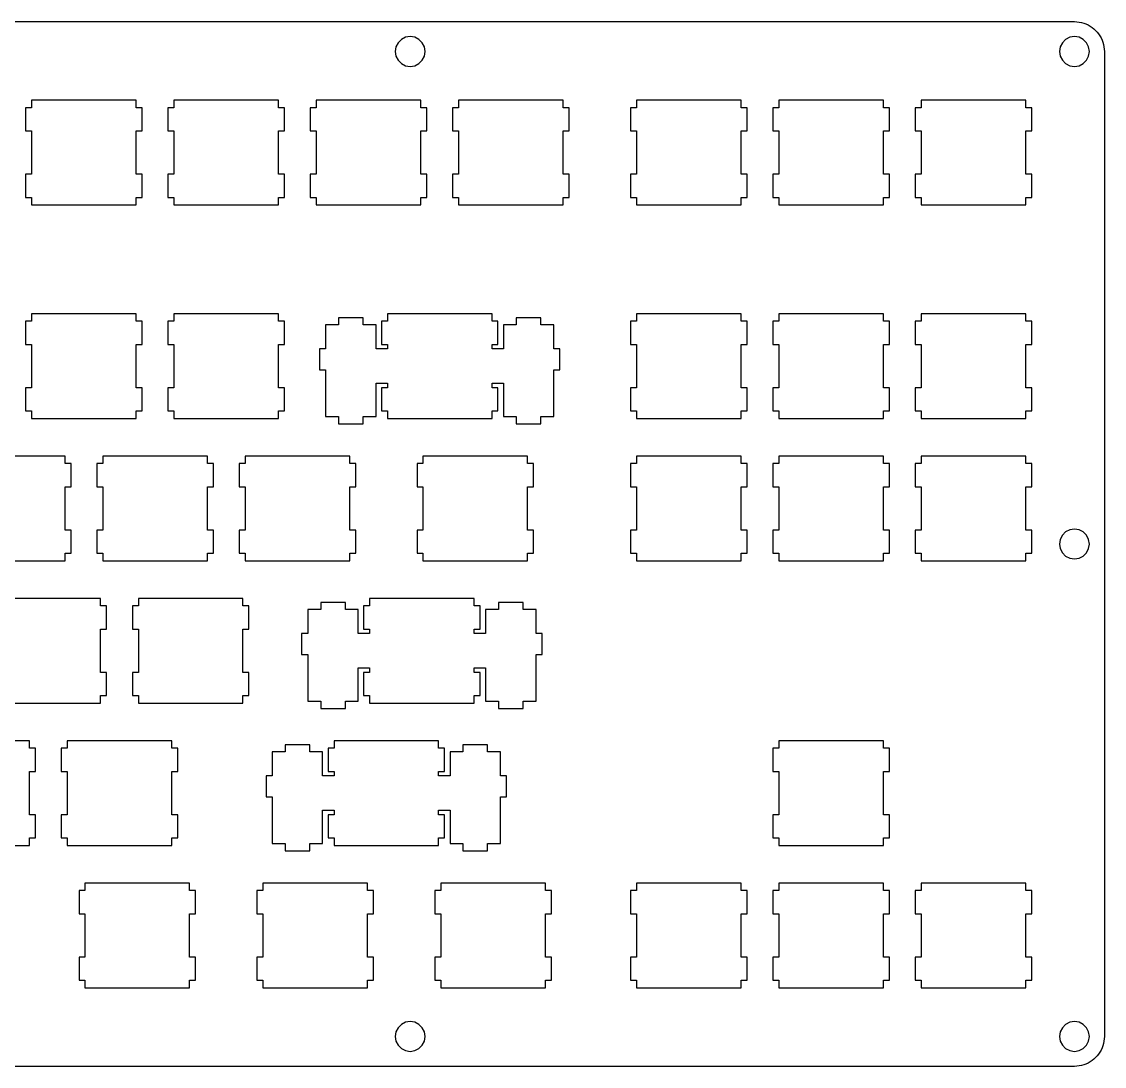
# Model space of a CAD drawing. Extents: x 0 to 364, y 0 to 140.
# Drawn here: x 218.8 to 363.8, y 0.1 to 140 of the extents above; entities that cross this region are included whole.
import ezdxf

# ---------------------------------------------------------------- set-up
doc = ezdxf.new("R2010")
doc.units = 0
doc.layers.get('0').update_dxf_attribs({"linetype": 'CONTINUOUS'})

msp = doc.modelspace()

# ---------------------------------------------------------------- linework, layer by layer
at = {"color": 0}
for p, q in [((4.09554, 139.958), (359.759, 139.958)), ((359.759, 139.958), (360.073, 139.945)), ((360.073, 139.945), (360.384, 139.908)), ((360.384, 139.908), (360.691, 139.847)), ((360.691, 139.847), (360.994, 139.762)), ((360.994, 139.762), (361.29, 139.653)), ((361.29, 139.653), (361.576, 139.522)), ((361.576, 139.522), (361.848, 139.368)), ((361.848, 139.368), (362.109, 139.194)), ((362.109, 139.194), (362.356, 139)), ((270.225, 137.86), (269.667, 137.576)), ((270.842, 137.957), (270.225, 137.86)), ((271.461, 137.86), (270.842, 137.957)), ((272.018, 137.576), (271.461, 137.86)), ((359.142, 137.86), (358.581, 137.576)), ((359.759, 137.957), (359.142, 137.86)), ((360.377, 137.86), (359.759, 137.957)), ((360.934, 137.576), (360.377, 137.86)), ((362.356, 139), (362.585, 138.786)), ((362.585, 138.786), (362.8, 138.555)), ((362.8, 138.555), (362.994, 138.31)), ((362.994, 138.31), (363.171, 138.048)), ((363.171, 138.048), (363.322, 137.773)), ((363.322, 137.773), (363.456, 137.488)), ((268.941, 136.576), (268.843, 135.957)), ((269.224, 137.133), (268.941, 136.576)), ((269.667, 137.576), (269.224, 137.133)), ((272.46, 137.133), (272.018, 137.576)), ((272.744, 136.576), (272.46, 137.133)), ((272.842, 135.957), (272.744, 136.576)), ((357.854, 136.576), (357.759, 135.957)), ((358.14, 137.133), (357.854, 136.576)), ((358.581, 137.576), (358.14, 137.133)), ((361.379, 137.133), (360.934, 137.576)), ((361.661, 136.576), (361.379, 137.133)), ((361.759, 135.957), (361.661, 136.576)), ((363.456, 137.488), (363.562, 137.195)), ((363.562, 137.195), (363.647, 136.892)), ((363.647, 136.892), (363.71, 136.583)), ((363.71, 136.583), (363.746, 136.271)), ((363.746, 136.271), (363.76, 135.957)), ((268.843, 135.957), (268.941, 135.34)), ((268.941, 135.34), (269.224, 134.782)), ((269.224, 134.782), (269.667, 134.34)), ((272.018, 134.34), (272.46, 134.782)), ((272.46, 134.782), (272.744, 135.34)), ((272.744, 135.34), (272.842, 135.957)), ((357.759, 135.957), (357.854, 135.34)), ((357.854, 135.34), (358.14, 134.782)), ((358.14, 134.782), (358.581, 134.34)), ((360.934, 134.34), (361.379, 134.782)), ((361.379, 134.782), (361.661, 135.34)), ((361.661, 135.34), (361.759, 135.957)), ((363.76, 135.957), (363.76, 4.13135)), ((269.667, 134.34), (270.225, 134.056)), ((270.225, 134.056), (270.842, 133.958)), ((270.842, 133.958), (271.461, 134.056)), ((271.461, 134.056), (272.018, 134.34)), ((358.581, 134.34), (359.142, 134.056)), ((359.142, 134.056), (359.759, 133.958)), ((359.759, 133.958), (360.377, 134.056)), ((360.377, 134.056), (360.934, 134.34)), ((220.17, 129.433), (220.17, 128.432)), ((234.17, 129.433), (220.17, 129.433)), ((234.17, 128.432), (234.17, 129.433)), ((239.22, 129.433), (239.22, 128.432)), ((253.22, 129.433), (239.22, 129.433)), ((253.22, 128.432), (253.22, 129.433)), ((258.27, 129.433), (258.27, 128.432)), ((272.27, 129.433), (258.27, 129.433)), ((272.27, 128.432), (272.27, 129.433)), ((277.32, 129.433), (277.32, 128.432)), ((291.32, 129.433), (277.32, 129.433)), ((291.32, 128.432), (291.32, 129.433)), ((301.133, 129.433), (301.133, 128.432)), ((315.133, 129.433), (301.133, 129.433)), ((315.133, 128.432), (315.133, 129.433)), ((320.183, 129.433), (320.183, 128.432)), ((334.183, 129.433), (320.183, 129.433)), ((334.183, 128.432), (334.183, 129.433)), ((339.233, 129.433), (339.233, 128.432)), ((353.233, 129.433), (339.233, 129.433)), ((353.233, 128.432), (353.233, 129.433)), ((220.17, 128.432), (219.37, 128.432)), ((219.37, 128.432), (219.37, 125.332)), ((234.971, 128.432), (234.17, 128.432)), ((234.971, 125.332), (234.971, 128.432)), ((239.22, 128.432), (238.42, 128.432)), ((238.42, 128.432), (238.42, 125.332)), ((254.021, 128.432), (253.22, 128.432)), ((254.021, 125.332), (254.021, 128.432)), ((258.27, 128.432), (257.47, 128.432)), ((257.47, 128.432), (257.47, 125.332)), ((273.071, 128.432), (272.27, 128.432)), ((273.071, 125.332), (273.071, 128.432)), ((277.32, 128.432), (276.52, 128.432)), ((276.52, 128.432), (276.52, 125.332)), ((292.121, 128.432), (291.32, 128.432)), ((292.121, 125.332), (292.121, 128.432)), ((301.133, 128.432), (300.332, 128.432)), ((300.332, 128.432), (300.332, 125.332)), ((315.933, 128.432), (315.133, 128.432)), ((315.933, 125.332), (315.933, 128.432)), ((320.183, 128.432), (319.382, 128.432)), ((319.382, 128.432), (319.382, 125.332)), ((334.983, 128.432), (334.183, 128.432)), ((334.983, 125.332), (334.983, 128.432)), ((339.233, 128.432), (338.432, 128.432)), ((338.432, 128.432), (338.432, 125.332)), ((354.034, 128.432), (353.233, 128.432)), ((354.034, 125.332), (354.034, 128.432)), ((219.37, 125.332), (220.17, 125.332)), ((220.17, 125.332), (220.17, 119.534)), ((234.17, 119.534), (234.17, 125.332)), ((234.17, 125.332), (234.971, 125.332)), ((238.42, 125.332), (239.22, 125.332)), ((239.22, 125.332), (239.22, 119.534)), ((253.22, 119.534), (253.22, 125.332)), ((253.22, 125.332), (254.021, 125.332)), ((257.47, 125.332), (258.27, 125.332)), ((258.27, 125.332), (258.27, 119.534)), ((272.27, 119.534), (272.27, 125.332)), ((272.27, 125.332), (273.071, 125.332)), ((276.52, 125.332), (277.32, 125.332)), ((277.32, 125.332), (277.32, 119.534)), ((291.32, 119.534), (291.32, 125.332)), ((291.32, 125.332), (292.121, 125.332)), ((300.332, 125.332), (301.133, 125.332)), ((301.133, 125.332), (301.133, 119.534)), ((315.133, 119.534), (315.133, 125.332)), ((315.133, 125.332), (315.933, 125.332)), ((319.382, 125.332), (320.183, 125.332)), ((320.183, 125.332), (320.183, 119.534)), ((334.183, 119.534), (334.183, 125.332)), ((334.183, 125.332), (334.983, 125.332)), ((338.432, 125.332), (339.233, 125.332)), ((339.233, 125.332), (339.233, 119.534)), ((353.233, 119.534), (353.233, 125.332)), ((353.233, 125.332), (354.034, 125.332)), ((220.17, 119.534), (219.37, 119.534)), ((219.37, 119.534), (219.37, 116.432)), ((234.971, 119.534), (234.17, 119.534)), ((234.971, 116.432), (234.971, 119.534)), ((239.22, 119.534), (238.42, 119.534)), ((238.42, 119.534), (238.42, 116.432)), ((254.021, 119.534), (253.22, 119.534)), ((254.021, 116.432), (254.021, 119.534)), ((258.27, 119.534), (257.47, 119.534)), ((257.47, 119.534), (257.47, 116.432)), ((273.071, 119.534), (272.27, 119.534)), ((273.071, 116.432), (273.071, 119.534)), ((277.32, 119.534), (276.52, 119.534)), ((276.52, 119.534), (276.52, 116.432)), ((292.121, 119.534), (291.32, 119.534)), ((292.121, 116.432), (292.121, 119.534)), ((301.133, 119.534), (300.332, 119.534)), ((300.332, 119.534), (300.332, 116.432)), ((315.933, 119.534), (315.133, 119.534)), ((315.933, 116.432), (315.933, 119.534)), ((320.183, 119.534), (319.382, 119.534)), ((319.382, 119.534), (319.382, 116.432)), ((334.983, 119.534), (334.183, 119.534)), ((334.983, 116.432), (334.983, 119.534)), ((339.233, 119.534), (338.432, 119.534)), ((338.432, 119.534), (338.432, 116.432)), ((354.034, 119.534), (353.233, 119.534)), ((354.034, 116.432), (354.034, 119.534)), ((219.37, 116.432), (220.17, 116.432)), ((220.17, 116.432), (220.17, 115.433)), ((234.17, 115.433), (234.17, 116.432)), ((234.17, 116.432), (234.971, 116.432)), ((238.42, 116.432), (239.22, 116.432)), ((239.22, 116.432), (239.22, 115.433)), ((253.22, 115.433), (253.22, 116.432)), ((253.22, 116.432), (254.021, 116.432)), ((257.47, 116.432), (258.27, 116.432)), ((258.27, 116.432), (258.27, 115.433)), ((272.27, 115.433), (272.27, 116.432)), ((272.27, 116.432), (273.071, 116.432)), ((276.52, 116.432), (277.32, 116.432)), ((277.32, 116.432), (277.32, 115.433)), ((291.32, 115.433), (291.32, 116.432)), ((291.32, 116.432), (292.121, 116.432)), ((300.332, 116.432), (301.133, 116.432)), ((301.133, 116.432), (301.133, 115.433)), ((315.133, 115.433), (315.133, 116.432)), ((315.133, 116.432), (315.933, 116.432)), ((319.382, 116.432), (320.183, 116.432)), ((320.183, 116.432), (320.183, 115.433)), ((334.183, 115.433), (334.183, 116.432)), ((334.183, 116.432), (334.983, 116.432)), ((338.432, 116.432), (339.233, 116.432)), ((339.233, 116.432), (339.233, 115.433)), ((353.233, 115.433), (353.233, 116.432)), ((353.233, 116.432), (354.034, 116.432)), ((220.17, 115.433), (234.17, 115.433)), ((239.22, 115.433), (253.22, 115.433)), ((258.27, 115.433), (272.27, 115.433)), ((277.32, 115.433), (291.32, 115.433)), ((301.133, 115.433), (315.133, 115.433)), ((320.183, 115.433), (334.183, 115.433)), ((339.233, 115.433), (353.233, 115.433)), ((220.17, 100.857), (220.17, 99.8569)), ((234.17, 100.857), (220.17, 100.857)), ((234.17, 99.8569), (234.17, 100.857)), ((239.22, 100.857), (239.22, 99.8569)), ((253.22, 100.857), (239.22, 100.857)), ((253.22, 99.8569), (253.22, 100.857)), ((264.546, 100.307), (261.246, 100.307)), ((261.246, 100.307), (261.246, 99.387)), ((264.546, 99.387), (264.546, 100.307)), ((267.795, 100.857), (267.795, 99.8569)), ((281.795, 100.857), (267.795, 100.857)), ((281.795, 99.8569), (281.795, 100.857)), ((288.345, 100.307), (285.046, 100.307)), ((285.046, 100.307), (285.046, 99.387)), ((288.345, 99.387), (288.345, 100.307)), ((301.133, 100.857), (301.133, 99.8569)), ((315.133, 100.857), (301.133, 100.857)), ((315.133, 99.8569), (315.133, 100.857)), ((320.183, 100.857), (320.183, 99.8569)), ((334.183, 100.857), (320.183, 100.857)), ((334.183, 99.8569), (334.183, 100.857)), ((339.233, 100.857), (339.233, 99.8569)), ((353.233, 100.857), (339.233, 100.857)), ((353.233, 99.8569), (353.233, 100.857)), ((220.17, 99.8569), (219.37, 99.8569)), ((219.37, 99.8569), (219.37, 96.7574)), ((234.971, 99.8569), (234.17, 99.8569)), ((234.971, 96.7574), (234.971, 99.8569)), ((239.22, 99.8569), (238.42, 99.8569)), ((238.42, 99.8569), (238.42, 96.7574)), ((254.021, 99.8569), (253.22, 99.8569)), ((254.021, 96.7574), (254.021, 99.8569)), ((261.246, 99.387), (259.52, 99.387)), ((259.52, 99.387), (259.52, 96.1566)), ((266.27, 99.387), (264.546, 99.387)), ((266.27, 96.1566), (266.27, 99.387)), ((267.795, 99.8569), (266.995, 99.8569)), ((266.995, 99.8569), (266.995, 96.7574)), ((282.596, 99.8569), (281.795, 99.8569)), ((282.596, 96.7574), (282.596, 99.8569)), ((285.046, 99.387), (283.32, 99.387)), ((283.32, 99.387), (283.32, 96.1566)), ((290.07, 99.387), (288.345, 99.387)), ((290.07, 96.1566), (290.07, 99.387)), ((301.133, 99.8569), (300.332, 99.8569)), ((300.332, 99.8569), (300.332, 96.7574)), ((315.933, 99.8569), (315.133, 99.8569)), ((315.933, 96.7574), (315.933, 99.8569)), ((320.183, 99.8569), (319.382, 99.8569)), ((319.382, 99.8569), (319.382, 96.7574)), ((334.983, 99.8569), (334.183, 99.8569)), ((334.983, 96.7574), (334.983, 99.8569)), ((339.233, 99.8569), (338.432, 99.8569)), ((338.432, 99.8569), (338.432, 96.7574)), ((354.034, 99.8569), (353.233, 99.8569)), ((354.034, 96.7574), (354.034, 99.8569)), ((219.37, 96.7574), (220.17, 96.7574)), ((220.17, 96.7574), (220.17, 90.9574)), ((234.17, 90.9574), (234.17, 96.7574)), ((234.17, 96.7574), (234.971, 96.7574)), ((238.42, 96.7574), (239.22, 96.7574)), ((239.22, 96.7574), (239.22, 90.9574)), ((253.22, 90.9574), (253.22, 96.7574)), ((253.22, 96.7574), (254.021, 96.7574)), ((259.52, 96.1566), (258.695, 96.1566)), ((258.695, 96.1566), (258.695, 93.3581)), ((267.795, 96.1566), (266.27, 96.1566)), ((266.995, 96.7574), (267.795, 96.7574)), ((267.795, 96.7574), (267.795, 96.1566)), ((281.795, 96.1566), (281.795, 96.7574)), ((281.795, 96.7574), (282.596, 96.7574)), ((283.32, 96.1566), (281.795, 96.1566)), ((290.896, 96.1566), (290.07, 96.1566)), ((290.896, 93.3581), (290.896, 96.1566)), ((300.332, 96.7574), (301.133, 96.7574)), ((301.133, 96.7574), (301.133, 90.9574)), ((315.133, 90.9574), (315.133, 96.7574)), ((315.133, 96.7574), (315.933, 96.7574)), ((319.382, 96.7574), (320.183, 96.7574)), ((320.183, 96.7574), (320.183, 90.9574)), ((334.183, 90.9574), (334.183, 96.7574)), ((334.183, 96.7574), (334.983, 96.7574)), ((338.432, 96.7574), (339.233, 96.7574)), ((339.233, 96.7574), (339.233, 90.9574)), ((353.233, 90.9574), (353.233, 96.7574)), ((353.233, 96.7574), (354.034, 96.7574)), ((258.695, 93.3581), (259.52, 93.3581)), ((259.52, 93.3581), (259.52, 87.0878)), ((290.07, 87.0878), (290.07, 93.3581)), ((290.07, 93.3581), (290.896, 93.3581)), ((266.27, 87.0878), (266.27, 91.5568)), ((266.27, 91.5568), (267.795, 91.5568)), ((267.795, 91.5568), (267.795, 90.9574)), ((281.795, 90.9574), (281.795, 91.5568)), ((281.795, 91.5568), (283.32, 91.5568)), ((283.32, 91.5568), (283.32, 87.0878)), ((220.17, 90.9574), (219.37, 90.9574)), ((219.37, 90.9574), (219.37, 87.8568)), ((234.971, 90.9574), (234.17, 90.9574)), ((234.971, 87.8568), (234.971, 90.9574)), ((239.22, 90.9574), (238.42, 90.9574)), ((238.42, 90.9574), (238.42, 87.8568)), ((254.021, 90.9574), (253.22, 90.9574)), ((254.021, 87.8568), (254.021, 90.9574)), ((267.795, 90.9574), (266.995, 90.9574)), ((266.995, 90.9574), (266.995, 87.8568)), ((282.596, 90.9574), (281.795, 90.9574)), ((282.596, 87.8568), (282.596, 90.9574)), ((301.133, 90.9574), (300.332, 90.9574)), ((300.332, 90.9574), (300.332, 87.8568)), ((315.933, 90.9574), (315.133, 90.9574)), ((315.933, 87.8568), (315.933, 90.9574)), ((320.183, 90.9574), (319.382, 90.9574)), ((319.382, 90.9574), (319.382, 87.8568)), ((334.983, 90.9574), (334.183, 90.9574)), ((334.983, 87.8568), (334.983, 90.9574)), ((339.233, 90.9574), (338.432, 90.9574)), ((338.432, 90.9574), (338.432, 87.8568)), ((354.034, 90.9574), (353.233, 90.9574)), ((354.034, 87.8568), (354.034, 90.9574)), ((219.37, 87.8568), (220.17, 87.8568)), ((220.17, 87.8568), (220.17, 86.8578)), ((234.17, 86.8578), (234.17, 87.8568)), ((234.17, 87.8568), (234.971, 87.8568)), ((238.42, 87.8568), (239.22, 87.8568)), ((239.22, 87.8568), (239.22, 86.8578)), ((253.22, 86.8578), (253.22, 87.8568)), ((253.22, 87.8568), (254.021, 87.8568)), ((259.52, 87.0878), (261.246, 87.0878)), ((261.246, 87.0878), (261.246, 86.1067)), ((264.546, 86.1067), (264.546, 87.0878)), ((264.546, 87.0878), (266.27, 87.0878)), ((266.995, 87.8568), (267.795, 87.8568)), ((267.795, 87.8568), (267.795, 86.8578)), ((281.795, 86.8578), (281.795, 87.8568)), ((281.795, 87.8568), (282.596, 87.8568)), ((283.32, 87.0878), (285.046, 87.0878)), ((285.046, 87.0878), (285.046, 86.1067)), ((288.345, 86.1067), (288.345, 87.0878)), ((288.345, 87.0878), (290.07, 87.0878)), ((300.332, 87.8568), (301.133, 87.8568)), ((301.133, 87.8568), (301.133, 86.8578)), ((315.133, 86.8578), (315.133, 87.8568)), ((315.133, 87.8568), (315.933, 87.8568)), ((319.382, 87.8568), (320.183, 87.8568)), ((320.183, 87.8568), (320.183, 86.8578)), ((334.183, 86.8578), (334.183, 87.8568)), ((334.183, 87.8568), (334.983, 87.8568)), ((338.432, 87.8568), (339.233, 87.8568)), ((339.233, 87.8568), (339.233, 86.8578)), ((353.233, 86.8578), (353.233, 87.8568)), ((353.233, 87.8568), (354.034, 87.8568)), ((220.17, 86.8578), (234.17, 86.8578)), ((239.22, 86.8578), (253.22, 86.8578)), ((261.246, 86.1067), (264.546, 86.1067)), ((267.795, 86.8578), (281.795, 86.8578)), ((285.046, 86.1067), (288.345, 86.1067)), ((301.133, 86.8578), (315.133, 86.8578)), ((320.183, 86.8578), (334.183, 86.8578)), ((339.233, 86.8578), (353.233, 86.8578)), ((224.645, 81.8074), (210.645, 81.8074)), ((224.645, 80.8069), (224.645, 81.8074)), ((229.695, 81.8074), (229.695, 80.8069)), ((243.695, 81.8074), (229.695, 81.8074)), ((243.695, 80.8069), (243.695, 81.8074)), ((248.745, 81.8074), (248.745, 80.8069)), ((262.745, 81.8074), (248.745, 81.8074)), ((262.745, 80.8069), (262.745, 81.8074)), ((272.558, 81.8074), (272.558, 80.8069)), ((286.558, 81.8074), (272.558, 81.8074)), ((286.558, 80.8069), (286.558, 81.8074)), ((301.133, 81.8074), (301.133, 80.8069)), ((315.133, 81.8074), (301.133, 81.8074)), ((315.133, 80.8069), (315.133, 81.8074)), ((320.183, 81.8074), (320.183, 80.8069)), ((334.183, 81.8074), (320.183, 81.8074)), ((334.183, 80.8069), (334.183, 81.8074)), ((339.233, 81.8074), (339.233, 80.8069)), ((353.233, 81.8074), (339.233, 81.8074)), ((353.233, 80.8069), (353.233, 81.8074)), ((225.446, 80.8069), (224.645, 80.8069)), ((225.446, 77.7074), (225.446, 80.8069)), ((229.695, 80.8069), (228.895, 80.8069)), ((228.895, 80.8069), (228.895, 77.7074)), ((244.496, 80.8069), (243.695, 80.8069)), ((244.496, 77.7074), (244.496, 80.8069)), ((248.745, 80.8069), (247.945, 80.8069)), ((247.945, 80.8069), (247.945, 77.7074)), ((263.546, 80.8069), (262.745, 80.8069)), ((263.546, 77.7074), (263.546, 80.8069)), ((272.558, 80.8069), (271.757, 80.8069)), ((271.757, 80.8069), (271.757, 77.7074)), ((287.358, 80.8069), (286.558, 80.8069)), ((287.358, 77.7074), (287.358, 80.8069)), ((301.133, 80.8069), (300.332, 80.8069)), ((300.332, 80.8069), (300.332, 77.7074)), ((315.933, 80.8069), (315.133, 80.8069)), ((315.933, 77.7074), (315.933, 80.8069)), ((320.183, 80.8069), (319.382, 80.8069)), ((319.382, 80.8069), (319.382, 77.7074)), ((334.983, 80.8069), (334.183, 80.8069)), ((334.983, 77.7074), (334.983, 80.8069)), ((339.233, 80.8069), (338.432, 80.8069)), ((338.432, 80.8069), (338.432, 77.7074)), ((354.034, 80.8069), (353.233, 80.8069)), ((354.034, 77.7074), (354.034, 80.8069)), ((224.645, 71.9074), (224.645, 77.7074)), ((224.645, 77.7074), (225.446, 77.7074)), ((228.895, 77.7074), (229.695, 77.7074)), ((229.695, 77.7074), (229.695, 71.9074)), ((243.695, 71.9074), (243.695, 77.7074)), ((243.695, 77.7074), (244.496, 77.7074)), ((247.945, 77.7074), (248.745, 77.7074)), ((248.745, 77.7074), (248.745, 71.9074)), ((262.745, 71.9074), (262.745, 77.7074)), ((262.745, 77.7074), (263.546, 77.7074)), ((271.757, 77.7074), (272.558, 77.7074)), ((272.558, 77.7074), (272.558, 71.9074)), ((286.558, 71.9074), (286.558, 77.7074)), ((286.558, 77.7074), (287.358, 77.7074)), ((300.332, 77.7074), (301.133, 77.7074)), ((301.133, 77.7074), (301.133, 71.9074)), ((315.133, 71.9074), (315.133, 77.7074)), ((315.133, 77.7074), (315.933, 77.7074)), ((319.382, 77.7074), (320.183, 77.7074)), ((320.183, 77.7074), (320.183, 71.9074)), ((334.183, 71.9074), (334.183, 77.7074)), ((334.183, 77.7074), (334.983, 77.7074)), ((338.432, 77.7074), (339.233, 77.7074)), ((339.233, 77.7074), (339.233, 71.9074)), ((353.233, 71.9074), (353.233, 77.7074)), ((353.233, 77.7074), (354.034, 77.7074)), ((225.446, 71.9074), (224.645, 71.9074)), ((225.446, 68.8068), (225.446, 71.9074)), ((229.695, 71.9074), (228.895, 71.9074)), ((228.895, 71.9074), (228.895, 68.8068)), ((244.496, 71.9074), (243.695, 71.9074)), ((244.496, 68.8068), (244.496, 71.9074)), ((248.745, 71.9074), (247.945, 71.9074)), ((247.945, 71.9074), (247.945, 68.8068)), ((263.546, 71.9074), (262.745, 71.9074)), ((263.546, 68.8068), (263.546, 71.9074)), ((272.558, 71.9074), (271.757, 71.9074)), ((271.757, 71.9074), (271.757, 68.8068)), ((287.358, 71.9074), (286.558, 71.9074)), ((287.358, 68.8068), (287.358, 71.9074)), ((301.133, 71.9074), (300.332, 71.9074)), ((300.332, 71.9074), (300.332, 68.8068)), ((315.933, 71.9074), (315.133, 71.9074)), ((315.933, 68.8068), (315.933, 71.9074)), ((320.183, 71.9074), (319.382, 71.9074)), ((319.382, 71.9074), (319.382, 68.8068)), ((334.983, 71.9074), (334.183, 71.9074)), ((334.983, 68.8068), (334.983, 71.9074)), ((339.233, 71.9074), (338.432, 71.9074)), ((338.432, 71.9074), (338.432, 68.8068)), ((354.034, 71.9074), (353.233, 71.9074)), ((354.034, 68.8068), (354.034, 71.9074)), ((358.14, 71.2198), (357.854, 70.6632)), ((358.581, 71.6636), (358.14, 71.2198)), ((359.142, 71.9473), (358.581, 71.6636)), ((359.759, 72.0439), (359.142, 71.9473)), ((360.377, 71.9473), (359.759, 72.0439)), ((360.934, 71.6636), (360.377, 71.9473)), ((361.379, 71.2198), (360.934, 71.6636)), ((361.661, 70.6632), (361.379, 71.2198)), ((357.854, 70.6632), (357.759, 70.0444)), ((357.759, 70.0444), (357.854, 69.427)), ((361.759, 70.0444), (361.661, 70.6632)), ((361.661, 69.427), (361.759, 70.0444)), ((224.645, 67.8078), (224.645, 68.8068)), ((224.645, 68.8068), (225.446, 68.8068)), ((228.895, 68.8068), (229.695, 68.8068)), ((229.695, 68.8068), (229.695, 67.8078)), ((243.695, 67.8078), (243.695, 68.8068)), ((243.695, 68.8068), (244.496, 68.8068)), ((247.945, 68.8068), (248.745, 68.8068)), ((248.745, 68.8068), (248.745, 67.8078)), ((262.745, 67.8078), (262.745, 68.8068)), ((262.745, 68.8068), (263.546, 68.8068)), ((271.757, 68.8068), (272.558, 68.8068)), ((272.558, 68.8068), (272.558, 67.8078)), ((286.558, 67.8078), (286.558, 68.8068)), ((286.558, 68.8068), (287.358, 68.8068)), ((300.332, 68.8068), (301.133, 68.8068)), ((301.133, 68.8068), (301.133, 67.8078)), ((315.133, 67.8078), (315.133, 68.8068)), ((315.133, 68.8068), (315.933, 68.8068)), ((319.382, 68.8068), (320.183, 68.8068)), ((320.183, 68.8068), (320.183, 67.8078)), ((334.183, 67.8078), (334.183, 68.8068)), ((334.183, 68.8068), (334.983, 68.8068)), ((338.432, 68.8068), (339.233, 68.8068)), ((339.233, 68.8068), (339.233, 67.8078)), ((353.233, 67.8078), (353.233, 68.8068)), ((353.233, 68.8068), (354.034, 68.8068)), ((357.854, 69.427), (358.14, 68.8689)), ((358.14, 68.8689), (358.581, 68.4265)), ((358.581, 68.4265), (359.142, 68.1426)), ((359.142, 68.1426), (359.759, 68.0448)), ((359.759, 68.0448), (360.377, 68.1426)), ((360.377, 68.1426), (360.934, 68.4265)), ((360.934, 68.4265), (361.379, 68.8689)), ((361.379, 68.8689), (361.661, 69.427)), ((210.645, 67.8078), (224.645, 67.8078)), ((229.695, 67.8078), (243.695, 67.8078)), ((248.745, 67.8078), (262.745, 67.8078)), ((272.558, 67.8078), (286.558, 67.8078)), ((301.133, 67.8078), (315.133, 67.8078)), ((320.183, 67.8078), (334.183, 67.8078)), ((339.233, 67.8078), (353.233, 67.8078)), ((229.408, 62.7574), (215.408, 62.7574)), ((229.408, 61.7569), (229.408, 62.7574)), ((234.458, 62.7574), (234.458, 61.7569)), ((248.458, 62.7574), (234.458, 62.7574)), ((248.458, 61.7569), (248.458, 62.7574)), ((265.413, 62.7574), (265.413, 61.7569)), ((279.414, 62.7574), (265.413, 62.7574)), ((279.414, 61.7569), (279.414, 62.7574)), ((230.208, 61.7569), (229.408, 61.7569)), ((230.208, 58.6574), (230.208, 61.7569)), ((234.458, 61.7569), (233.657, 61.7569)), ((233.657, 61.7569), (233.657, 58.6574)), ((249.258, 61.7569), (248.458, 61.7569)), ((249.258, 58.6574), (249.258, 61.7569)), ((258.863, 61.287), (257.139, 61.287)), ((257.139, 61.287), (257.139, 58.0566)), ((262.164, 62.2074), (258.863, 62.2074)), ((258.863, 62.2074), (258.863, 61.287)), ((262.164, 61.287), (262.164, 62.2074)), ((263.889, 61.287), (262.164, 61.287)), ((263.889, 58.0566), (263.889, 61.287)), ((265.413, 61.7569), (264.614, 61.7569)), ((264.614, 61.7569), (264.614, 58.6574)), ((280.213, 61.7569), (279.414, 61.7569)), ((280.213, 58.6574), (280.213, 61.7569)), ((282.663, 61.287), (280.938, 61.287)), ((280.938, 61.287), (280.938, 58.0566)), ((285.963, 62.2074), (282.663, 62.2074)), ((282.663, 62.2074), (282.663, 61.287)), ((285.963, 61.287), (285.963, 62.2074)), ((287.689, 61.287), (285.963, 61.287)), ((287.689, 58.0566), (287.689, 61.287)), ((229.408, 52.8574), (229.408, 58.6574)), ((229.408, 58.6574), (230.208, 58.6574)), ((233.657, 58.6574), (234.458, 58.6574)), ((234.458, 58.6574), (234.458, 52.8574)), ((248.458, 52.8574), (248.458, 58.6574)), ((248.458, 58.6574), (249.258, 58.6574)), ((257.139, 58.0566), (256.314, 58.0566)), ((256.314, 58.0566), (256.314, 55.2581)), ((265.413, 58.0566), (263.889, 58.0566)), ((264.614, 58.6574), (265.413, 58.6574)), ((265.413, 58.6574), (265.413, 58.0566)), ((279.414, 58.0566), (279.414, 58.6574)), ((279.414, 58.6574), (280.213, 58.6574)), ((280.938, 58.0566), (279.414, 58.0566)), ((288.513, 58.0566), (287.689, 58.0566)), ((288.513, 55.2581), (288.513, 58.0566)), ((256.314, 55.2581), (257.139, 55.2581)), ((257.139, 55.2581), (257.139, 48.9878)), ((287.689, 48.9878), (287.689, 55.2581)), ((287.689, 55.2581), (288.513, 55.2581)), ((230.208, 52.8574), (229.408, 52.8574)), ((230.208, 49.7568), (230.208, 52.8574)), ((234.458, 52.8574), (233.657, 52.8574)), ((233.657, 52.8574), (233.657, 49.7568)), ((249.258, 52.8574), (248.458, 52.8574)), ((249.258, 49.7568), (249.258, 52.8574)), ((263.889, 48.9878), (263.889, 53.4568)), ((263.889, 53.4568), (265.413, 53.4568)), ((265.413, 52.8574), (264.614, 52.8574)), ((264.614, 52.8574), (264.614, 49.7568)), ((265.413, 53.4568), (265.413, 52.8574)), ((279.414, 52.8574), (279.414, 53.4568)), ((279.414, 53.4568), (280.938, 53.4568)), ((280.213, 52.8574), (279.414, 52.8574)), ((280.213, 49.7568), (280.213, 52.8574)), ((280.938, 53.4568), (280.938, 48.9878)), ((229.408, 48.7578), (229.408, 49.7568)), ((229.408, 49.7568), (230.208, 49.7568)), ((233.657, 49.7568), (234.458, 49.7568)), ((234.458, 49.7568), (234.458, 48.7578)), ((248.458, 48.7578), (248.458, 49.7568)), ((248.458, 49.7568), (249.258, 49.7568)), ((264.614, 49.7568), (265.413, 49.7568)), ((265.413, 49.7568), (265.413, 48.7578)), ((279.414, 48.7578), (279.414, 49.7568)), ((279.414, 49.7568), (280.213, 49.7568)), ((215.408, 48.7578), (229.408, 48.7578)), ((234.458, 48.7578), (248.458, 48.7578)), ((257.139, 48.9878), (258.863, 48.9878)), ((258.863, 48.9878), (258.863, 48.0067)), ((258.863, 48.0067), (262.164, 48.0067)), ((262.164, 48.0067), (262.164, 48.9878)), ((262.164, 48.9878), (263.889, 48.9878)), ((265.413, 48.7578), (279.414, 48.7578)), ((280.938, 48.9878), (282.663, 48.9878)), ((282.663, 48.9878), (282.663, 48.0067)), ((282.663, 48.0067), (285.963, 48.0067)), ((285.963, 48.0067), (285.963, 48.9878)), ((285.963, 48.9878), (287.689, 48.9878)), ((219.883, 43.7074), (205.883, 43.7074)), ((219.883, 42.7069), (219.883, 43.7074)), ((224.933, 43.7074), (224.933, 42.7069)), ((238.933, 43.7074), (224.933, 43.7074)), ((238.933, 42.7069), (238.933, 43.7074)), ((260.652, 43.7074), (260.652, 42.7069)), ((274.651, 43.7074), (260.652, 43.7074)), ((274.651, 42.7069), (274.651, 43.7074)), ((320.183, 43.7074), (320.183, 42.7069)), ((334.183, 43.7074), (320.183, 43.7074)), ((334.183, 42.7069), (334.183, 43.7074)), ((220.683, 42.7069), (219.883, 42.7069)), ((220.683, 39.6074), (220.683, 42.7069)), ((224.933, 42.7069), (224.132, 42.7069)), ((224.132, 42.7069), (224.132, 39.6074)), ((239.733, 42.7069), (238.933, 42.7069)), ((239.733, 39.6074), (239.733, 42.7069)), ((254.101, 42.237), (252.377, 42.237)), ((252.377, 42.237), (252.377, 39.0066)), ((257.401, 43.1574), (254.101, 43.1574)), ((254.101, 43.1574), (254.101, 42.237)), ((257.401, 42.237), (257.401, 43.1574)), ((259.126, 42.237), (257.401, 42.237)), ((259.126, 39.0066), (259.126, 42.237)), ((260.652, 42.7069), (259.851, 42.7069)), ((259.851, 42.7069), (259.851, 39.6074)), ((275.452, 42.7069), (274.651, 42.7069)), ((275.452, 39.6074), (275.452, 42.7069)), ((277.902, 42.237), (276.177, 42.237)), ((276.177, 42.237), (276.177, 39.0066)), ((281.201, 43.1574), (277.902, 43.1574)), ((277.902, 43.1574), (277.902, 42.237)), ((281.201, 42.237), (281.201, 43.1574)), ((282.926, 42.237), (281.201, 42.237)), ((282.926, 39.0066), (282.926, 42.237)), ((320.183, 42.7069), (319.382, 42.7069)), ((319.382, 42.7069), (319.382, 39.6074)), ((334.983, 42.7069), (334.183, 42.7069)), ((334.983, 39.6074), (334.983, 42.7069)), ((219.883, 33.8074), (219.883, 39.6074)), ((219.883, 39.6074), (220.683, 39.6074)), ((224.132, 39.6074), (224.933, 39.6074)), ((224.933, 39.6074), (224.933, 33.8074)), ((238.933, 33.8074), (238.933, 39.6074)), ((238.933, 39.6074), (239.733, 39.6074)), ((259.851, 39.6074), (260.652, 39.6074)), ((260.652, 39.6074), (260.652, 39.0066)), ((274.651, 39.0066), (274.651, 39.6074)), ((274.651, 39.6074), (275.452, 39.6074)), ((319.382, 39.6074), (320.183, 39.6074)), ((320.183, 39.6074), (320.183, 33.8074)), ((334.183, 33.8074), (334.183, 39.6074)), ((334.183, 39.6074), (334.983, 39.6074)), ((252.377, 39.0066), (251.551, 39.0066)), ((251.551, 39.0066), (251.551, 36.2081)), ((260.652, 39.0066), (259.126, 39.0066)), ((276.177, 39.0066), (274.651, 39.0066)), ((283.752, 39.0066), (282.926, 39.0066)), ((283.752, 36.2081), (283.752, 39.0066)), ((251.551, 36.2081), (252.377, 36.2081)), ((252.377, 36.2081), (252.377, 29.9379)), ((282.926, 29.9379), (282.926, 36.2081)), ((282.926, 36.2081), (283.752, 36.2081)), ((220.683, 33.8074), (219.883, 33.8074)), ((220.683, 30.7068), (220.683, 33.8074)), ((224.933, 33.8074), (224.132, 33.8074)), ((224.132, 33.8074), (224.132, 30.7068)), ((239.733, 33.8074), (238.933, 33.8074)), ((239.733, 30.7068), (239.733, 33.8074)), ((259.126, 29.9379), (259.126, 34.4069)), ((259.126, 34.4069), (260.652, 34.4069)), ((260.652, 33.8074), (259.851, 33.8074)), ((259.851, 33.8074), (259.851, 30.7068)), ((260.652, 34.4069), (260.652, 33.8074)), ((274.651, 33.8074), (274.651, 34.4069)), ((274.651, 34.4069), (276.177, 34.4069)), ((275.452, 33.8074), (274.651, 33.8074)), ((275.452, 30.7068), (275.452, 33.8074)), ((276.177, 34.4069), (276.177, 29.9379)), ((320.183, 33.8074), (319.382, 33.8074)), ((319.382, 33.8074), (319.382, 30.7068)), ((334.983, 33.8074), (334.183, 33.8074)), ((334.983, 30.7068), (334.983, 33.8074)), ((219.883, 29.7077), (219.883, 30.7068)), ((219.883, 30.7068), (220.683, 30.7068)), ((224.132, 30.7068), (224.933, 30.7068)), ((224.933, 30.7068), (224.933, 29.7077)), ((238.933, 29.7077), (238.933, 30.7068)), ((238.933, 30.7068), (239.733, 30.7068)), ((259.851, 30.7068), (260.652, 30.7068)), ((260.652, 30.7068), (260.652, 29.7077)), ((274.651, 29.7077), (274.651, 30.7068)), ((274.651, 30.7068), (275.452, 30.7068)), ((319.382, 30.7068), (320.183, 30.7068)), ((320.183, 30.7068), (320.183, 29.7077)), ((334.183, 29.7077), (334.183, 30.7068)), ((334.183, 30.7068), (334.983, 30.7068)), ((205.883, 29.7077), (219.883, 29.7077)), ((224.933, 29.7077), (238.933, 29.7077)), ((252.377, 29.9379), (254.101, 29.9379)), ((254.101, 29.9379), (254.101, 28.9567)), ((257.401, 28.9567), (257.401, 29.9379)), ((257.401, 29.9379), (259.126, 29.9379)), ((260.652, 29.7077), (274.651, 29.7077)), ((276.177, 29.9379), (277.902, 29.9379)), ((277.902, 29.9379), (277.902, 28.9567)), ((281.201, 28.9567), (281.201, 29.9379)), ((281.201, 29.9379), (282.926, 29.9379)), ((320.183, 29.7077), (334.183, 29.7077)), ((254.101, 28.9567), (257.401, 28.9567)), ((277.902, 28.9567), (281.201, 28.9567)), ((227.313, 24.6572), (227.313, 23.6568)), ((241.314, 24.6572), (227.313, 24.6572)), ((241.314, 23.6568), (241.314, 24.6572)), ((251.127, 24.6572), (251.127, 23.6568)), ((265.126, 24.6572), (251.127, 24.6572)), ((265.126, 23.6568), (265.126, 24.6572)), ((274.938, 24.6572), (274.938, 23.6568)), ((288.939, 24.6572), (274.938, 24.6572)), ((288.939, 23.6568), (288.939, 24.6572)), ((301.133, 24.6572), (301.133, 23.6568)), ((315.133, 24.6572), (301.133, 24.6572)), ((315.133, 23.6568), (315.133, 24.6572)), ((320.183, 24.6572), (320.183, 23.6568)), ((334.183, 24.6572), (320.183, 24.6572)), ((334.183, 23.6568), (334.183, 24.6572)), ((339.233, 24.6572), (339.233, 23.6568)), ((353.233, 24.6572), (339.233, 24.6572)), ((353.233, 23.6568), (353.233, 24.6572)), ((227.313, 23.6568), (226.514, 23.6568)), ((226.514, 23.6568), (226.514, 20.5589)), ((242.113, 23.6568), (241.314, 23.6568)), ((242.113, 20.5589), (242.113, 23.6568)), ((251.127, 23.6568), (250.326, 23.6568)), ((250.326, 23.6568), (250.326, 20.5589)), ((265.927, 23.6568), (265.126, 23.6568)), ((265.927, 20.5589), (265.927, 23.6568)), ((274.938, 23.6568), (274.139, 23.6568)), ((274.139, 23.6568), (274.139, 20.5589)), ((289.738, 23.6568), (288.939, 23.6568)), ((289.738, 20.5589), (289.738, 23.6568)), ((301.133, 23.6568), (300.332, 23.6568)), ((300.332, 23.6568), (300.332, 20.5589)), ((315.933, 23.6568), (315.133, 23.6568)), ((315.933, 20.5589), (315.933, 23.6568)), ((320.183, 23.6568), (319.382, 23.6568)), ((319.382, 23.6568), (319.382, 20.5589)), ((334.983, 23.6568), (334.183, 23.6568)), ((334.983, 20.5589), (334.983, 23.6568)), ((339.233, 23.6568), (338.432, 23.6568)), ((338.432, 23.6568), (338.432, 20.5589)), ((354.034, 23.6568), (353.233, 23.6568)), ((354.034, 20.5589), (354.034, 23.6568)), ((226.514, 20.5589), (227.313, 20.5589)), ((227.313, 20.5589), (227.313, 14.7588)), ((241.314, 14.7588), (241.314, 20.5589)), ((241.314, 20.5589), (242.113, 20.5589)), ((250.326, 20.5589), (251.127, 20.5589)), ((251.127, 20.5589), (251.127, 14.7588)), ((265.126, 14.7588), (265.126, 20.5589)), ((265.126, 20.5589), (265.927, 20.5589)), ((274.139, 20.5589), (274.938, 20.5589)), ((274.938, 20.5589), (274.938, 14.7588)), ((288.939, 14.7588), (288.939, 20.5589)), ((288.939, 20.5589), (289.738, 20.5589)), ((300.332, 20.5589), (301.133, 20.5589)), ((301.133, 20.5589), (301.133, 14.7588)), ((315.133, 14.7588), (315.133, 20.5589)), ((315.133, 20.5589), (315.933, 20.5589)), ((319.382, 20.5589), (320.183, 20.5589)), ((320.183, 20.5589), (320.183, 14.7588)), ((334.183, 14.7588), (334.183, 20.5589)), ((334.183, 20.5589), (334.983, 20.5589)), ((338.432, 20.5589), (339.233, 20.5589)), ((339.233, 20.5589), (339.233, 14.7588)), ((353.233, 14.7588), (353.233, 20.5589)), ((353.233, 20.5589), (354.034, 20.5589)), ((227.313, 14.7588), (226.514, 14.7588)), ((226.514, 14.7588), (226.514, 11.6568)), ((242.113, 14.7588), (241.314, 14.7588)), ((242.113, 11.6568), (242.113, 14.7588)), ((251.127, 14.7588), (250.326, 14.7588)), ((250.326, 14.7588), (250.326, 11.6568)), ((265.927, 14.7588), (265.126, 14.7588)), ((265.927, 11.6568), (265.927, 14.7588)), ((274.938, 14.7588), (274.139, 14.7588)), ((274.139, 14.7588), (274.139, 11.6568)), ((289.738, 14.7588), (288.939, 14.7588)), ((289.738, 11.6568), (289.738, 14.7588)), ((301.133, 14.7588), (300.332, 14.7588)), ((300.332, 14.7588), (300.332, 11.6568)), ((315.933, 14.7588), (315.133, 14.7588)), ((315.933, 11.6568), (315.933, 14.7588)), ((320.183, 14.7588), (319.382, 14.7588)), ((319.382, 14.7588), (319.382, 11.6568)), ((334.983, 14.7588), (334.183, 14.7588)), ((334.983, 11.6568), (334.983, 14.7588)), ((339.233, 14.7588), (338.432, 14.7588)), ((338.432, 14.7588), (338.432, 11.6568)), ((354.034, 14.7588), (353.233, 14.7588)), ((354.034, 11.6568), (354.034, 14.7588)), ((226.514, 11.6568), (227.313, 11.6568)), ((227.313, 11.6568), (227.313, 10.6577)), ((241.314, 10.6577), (241.314, 11.6568)), ((241.314, 11.6568), (242.113, 11.6568)), ((250.326, 11.6568), (251.127, 11.6568)), ((251.127, 11.6568), (251.127, 10.6577)), ((265.126, 10.6577), (265.126, 11.6568)), ((265.126, 11.6568), (265.927, 11.6568)), ((274.139, 11.6568), (274.938, 11.6568)), ((274.938, 11.6568), (274.938, 10.6577)), ((288.939, 10.6577), (288.939, 11.6568)), ((288.939, 11.6568), (289.738, 11.6568)), ((300.332, 11.6568), (301.133, 11.6568)), ((301.133, 11.6568), (301.133, 10.6577)), ((315.133, 10.6577), (315.133, 11.6568)), ((315.133, 11.6568), (315.933, 11.6568)), ((319.382, 11.6568), (320.183, 11.6568)), ((320.183, 11.6568), (320.183, 10.6577)), ((334.183, 10.6577), (334.183, 11.6568)), ((334.183, 11.6568), (334.983, 11.6568)), ((338.432, 11.6568), (339.233, 11.6568)), ((339.233, 11.6568), (339.233, 10.6577)), ((353.233, 10.6577), (353.233, 11.6568)), ((353.233, 11.6568), (354.034, 11.6568)), ((227.313, 10.6577), (241.314, 10.6577)), ((251.127, 10.6577), (265.126, 10.6577)), ((274.938, 10.6577), (288.939, 10.6577)), ((301.133, 10.6577), (315.133, 10.6577)), ((320.183, 10.6577), (334.183, 10.6577)), ((339.233, 10.6577), (353.233, 10.6577)), ((270.225, 6.03444), (269.667, 5.75056)), ((270.842, 6.13089), (270.225, 6.03444)), ((271.461, 6.03444), (270.842, 6.13089)), ((272.018, 5.75056), (271.461, 6.03444)), ((359.142, 6.03444), (358.581, 5.75056)), ((359.759, 6.13089), (359.142, 6.03444)), ((360.377, 6.03444), (359.759, 6.13089)), ((360.934, 5.75056), (360.377, 6.03444)), ((268.941, 4.75008), (268.843, 4.13135)), ((269.224, 5.30684), (268.941, 4.75008)), ((269.667, 5.75056), (269.224, 5.30684)), ((272.46, 5.30684), (272.018, 5.75056)), ((272.744, 4.75008), (272.46, 5.30684)), ((272.842, 4.13135), (272.744, 4.75008)), ((357.854, 4.75008), (357.759, 4.13135)), ((358.14, 5.30684), (357.854, 4.75008)), ((358.581, 5.75056), (358.14, 5.30684)), ((361.379, 5.30684), (360.934, 5.75056)), ((361.661, 4.75008), (361.379, 5.30684)), ((361.759, 4.13135), (361.661, 4.75008)), ((268.843, 4.13135), (268.941, 3.51262)), ((268.941, 3.51262), (269.224, 2.95589)), ((269.224, 2.95589), (269.667, 2.51354)), ((272.018, 2.51354), (272.46, 2.95589)), ((272.46, 2.95589), (272.744, 3.51262)), ((272.744, 3.51262), (272.842, 4.13135)), ((357.759, 4.13135), (357.854, 3.51262)), ((357.854, 3.51262), (358.14, 2.95589)), ((358.14, 2.95589), (358.581, 2.51354)), ((360.934, 2.51354), (361.379, 2.95589)), ((361.379, 2.95589), (361.661, 3.51262)), ((361.661, 3.51262), (361.759, 4.13135)), ((363.647, 3.19843), (363.562, 2.89526)), ((363.71, 3.50573), (363.647, 3.19843)), ((363.746, 3.81854), (363.71, 3.50573)), ((363.76, 4.13135), (363.746, 3.81854)), ((269.667, 2.51354), (270.225, 2.22966)), ((270.225, 2.22966), (270.842, 2.13183)), ((270.842, 2.13183), (271.461, 2.22966)), ((271.461, 2.22966), (272.018, 2.51354)), ((358.581, 2.51354), (359.142, 2.22966)), ((359.142, 2.22966), (359.759, 2.13183)), ((359.759, 2.13183), (360.377, 2.22966)), ((360.377, 2.22966), (360.934, 2.51354)), ((362.8, 1.53376), (362.585, 1.30362)), ((362.994, 1.78043), (362.8, 1.53376)), ((363.171, 2.04225), (362.994, 1.78043)), ((363.322, 2.31648), (363.171, 2.04225)), ((363.456, 2.60174), (363.322, 2.31648)), ((363.562, 2.89526), (363.456, 2.60174)), ((359.759, 0.13229), (4.09554, 0.13091)), ((360.073, 0.14469), (359.759, 0.13229)), ((360.384, 0.1819), (360.073, 0.14469)), ((360.691, 0.24254), (360.384, 0.1819)), ((360.994, 0.32797), (360.691, 0.24254)), ((361.29, 0.43684), (360.994, 0.32797)), ((361.576, 0.56775), (361.29, 0.43684)), ((361.848, 0.72071), (361.576, 0.56775)), ((362.109, 0.89572), (361.848, 0.72071)), ((362.356, 1.09003), (362.109, 0.89572)), ((362.585, 1.30362), (362.356, 1.09003))]:
    msp.add_line(p, q, dxfattribs=at)

doc.saveas('drawing.dxf')
